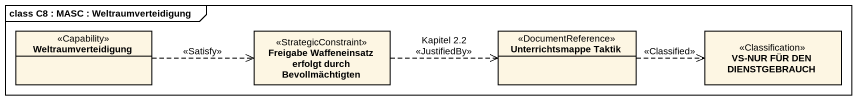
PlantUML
@startuml
mainframe class C8 : MASC : Weltraumverteidigung
hide circle
hide empty members
class Weltraumverteidigung <<Capability>>
class "Freigabe Waffeneinsatz erfolgt durch Bevollmächtigten" as Freigabe_Waffeneinsatz <<StrategicConstraint>>
class "Unterrichtsmappe Taktik" as Unterrichtsmappe_Taktik <<DocumentReference>>
class "VS-NUR FÜR DEN DIENSTGEBRAUCH" as VS_NUR_FÜR_DEN <<Classification>>
Weltraumverteidigung .right.> Freigabe_Waffeneinsatz : <<Satisfy>>
Freigabe_Waffeneinsatz .right.> Unterrichtsmappe_Taktik : Kapitel 2.2\n<<JustifiedBy>>
Unterrichtsmappe_Taktik .right.> VS_NUR_FÜR_DEN : <<Classified>>
@enduml
